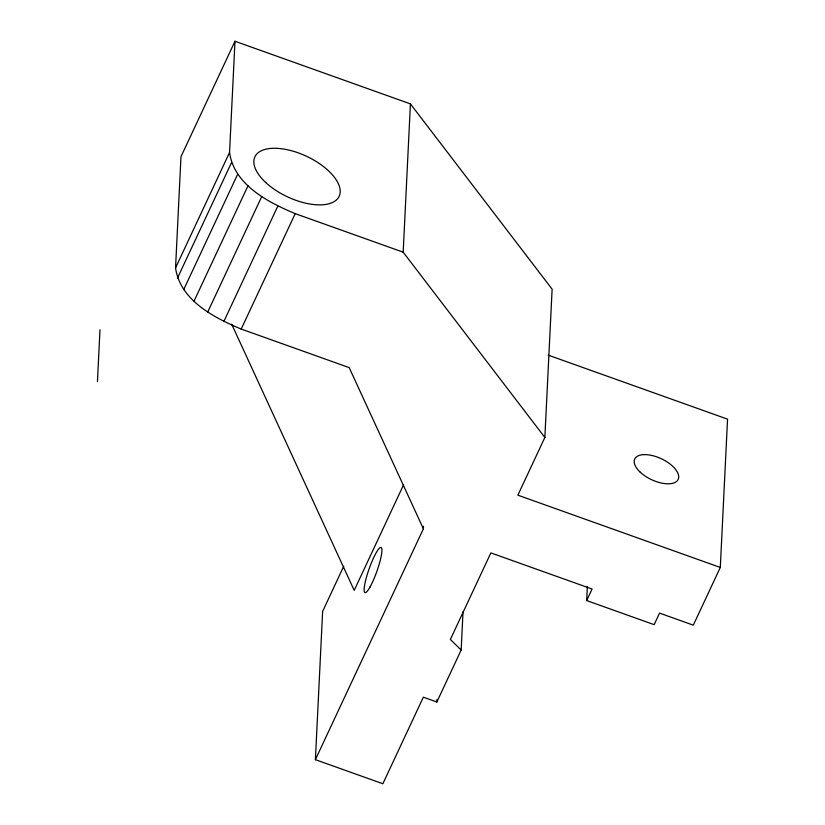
<?xml version="1.0" encoding="UTF-8"?>
<svg xmlns="http://www.w3.org/2000/svg" width="825" height="825" viewBox="0 0 825 825"><rect width="100%" height="100%" fill="white"/><g stroke="black" fill="none" stroke-linecap="round" stroke-linejoin="round"><path stroke-width="1.24" d="M97.443 381.728L99.98 329.825M463.031 611.707L461.154 650.059L436.858 701.993L423.359 697.177L382.862 783.75L315.387 759.66L423.39 528.804L349.181 367.61L241.209 329.062C213.964 317.687 180.128 300.238 175.55 267.898L180.984 156.678L234.991 41.25L410.427 103.888L552.121 289.173L544.861 437.467L517.863 495.175L720.297 567.445L693.299 625.164L659.557 613.119L654.163 624.659L586.678 600.569L587.369 586.513M544.861 437.467L403.177 252.182L295.216 213.634C267.96 202.259 234.125 184.81 229.546 152.47L234.991 41.25M315.387 759.66L322.637 611.366L343.747 566.239M403.177 252.182L410.427 103.888M423.39 528.804L423.514 526.237M436.858 701.993L436.982 699.435M720.297 567.445L727.557 419.152L548.151 355.111M175.55 267.898L229.546 152.47M177.375 278.314L231.382 162.886M183.676 289.668L237.682 174.23M194.03 301.166L248.026 185.738M207.714 312.046L261.721 196.618M223.812 321.564L277.808 206.137M241.209 329.062L295.216 213.634M403.652 484.677L354.203 590.37L231.66 324.163M586.678 600.569L592.082 589.029L490.865 552.894L450.368 639.468L461.154 650.059M265.671 182.438A46.53 22.409 25.1 0 0 338.446 197.598A46.53 22.409 25.1 0 0 286.966 149.655A46.53 22.409 25.1 0 0 265.671 182.438M640.283 472.24A23.987 11.55 25.1 0 0 677.799 480.057A23.987 11.55 25.1 0 0 651.265 455.338A23.987 11.55 25.1 0 0 640.283 472.24M370.126 586.833A23.987 4.073 -70.4 0 0 381.769 548.522A23.987 4.073 -70.4 0 0 367.135 574.901A23.987 4.073 -70.4 0 0 370.126 586.833"/></g></svg>
